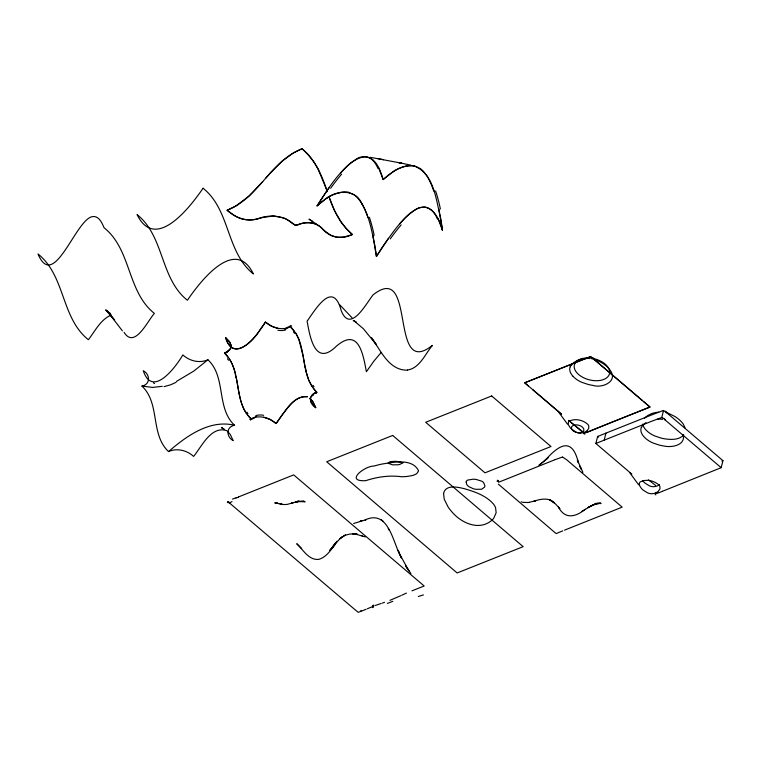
<?xml version="1.0" encoding="UTF-8"?>
<svg xmlns="http://www.w3.org/2000/svg" width="761" height="761" viewBox="0 0 761 761"><rect width="100%" height="100%" fill="white"/><g stroke="black" fill="none" stroke-linecap="round" stroke-linejoin="round"><path stroke-width="1.14" d="M231.382 346.569L231.354 346.978A14.811 8.732 8.7 0 1 228.557 350.241M231.363 346.702L229.461 350.25L224.428 353.18C230.659 358.64 233.713 366.612 235.53 374.507M631.839 474.141L595.853 443.482L597.642 436.443L654.241 413.908A76.718 60.176 71.9 0 0 655.525 413.461L663.288 410.493L665.304 411.653M604.158 440.153L605.946 433.123M595.853 443.482L652.443 420.947A76.718 60.176 71.9 0 0 653.737 420.491L661.756 417.485L663.554 410.455M662.498 491.264L721.162 467.692L722.95 460.662L666.275 412.386M570.227 366.812L571.169 365.175M641.39 427.473L642.332 425.837A27.653 16.523 14.3 0 1 645.927 422.65M325.508 192.99L317.08 205.898A166.678 103.268 68.3 0 1 323.415 200.638C334.431 190.307 355.416 187.644 362.16 204.233M325.87 192.457L329.18 187.71M335.63 542.793L331.72 548.291L336.971 541.242M388.481 238.269L376.438 256.495A166.678 103.268 68.3 0 0 374.612 244.271C371.13 228.167 368.324 210.283 357.194 197.403A18.92 11.729 68.3 0 0 354.245 194.892L348.69 192.438M260.043 329.722L265.418 322.036L271.43 326.136L277.803 328.324M281.427 415.82L276.053 423.506L270.041 419.406L263.667 417.218M259.615 330.312C252.88 342.269 232.124 360.933 225.684 337.874L229.841 342.364L231.363 346.008M281.855 415.23C288.267 407.554 295.601 395.092 307.187 396.7M334.089 544.914L329.76 550.422L335.049 544.41L331.425 548.339M683.749 434.95C679.278 439.906 671.839 439.753 665.723 438.983A27.196 16.247 14.3 0 1 661.062 438.06L655.088 436.072A21.669 12.947 14.3 0 1 653.756 435.473L652.453 434.816A21.489 12.842 14.3 0 1 647.868 431.763L646.013 430.022A18.683 11.168 14.3 0 1 642.769 424.115M265.817 178.074L270.326 172.966M340.519 173.232L341.461 172.167A48.704 24.79 -49.5 0 1 350.735 162.902L357.432 158.374A18.92 9.627 -49.5 0 1 360.714 157.061L364.586 156.566M399.82 223.791L400.762 222.716A48.162 24.637 -49.6 0 1 410.521 212.823M262.697 181.651L248.904 196.205L236.148 205.774M270.983 172.233L282.084 161.17L292.995 153.227M380.995 352.676L373.984 361.009L366.383 371.729C362.94 353.018 358.136 325.299 334.098 348.3C314.084 365.699 309.632 334.383 307.092 321.18C315.625 309.289 332.928 279.515 341.213 310.602C350.288 333.965 366.241 303.316 373.09 294.859C416.961 260.31 388.519 379.967 432.391 345.418C425.161 354.055 419.577 368.381 407.401 370.027M587.34 430.441L588.805 428.215L588.757 425.932A7.743 4.623 14.3 0 0 587.882 424.429C583.183 420.005 575.031 418.084 569.18 421.214A7.21 4.309 14.3 0 0 568.343 422.298L568.372 424.8L570.151 427.634A18.226 10.892 14.3 0 0 571.949 429.413L576.153 432.096A6.897 4.128 14.3 0 0 581.128 433.047L583.249 432.657A14.259 8.523 14.3 0 0 587.292 430.422M423.887 207.116L420.005 207.61A18.92 9.636 -49.6 0 0 416.733 208.923C402.169 217.494 392.857 232.571 383.173 245.927A166.678 84.823 -49.6 0 0 376.429 256.486L372.833 235.235M227.434 431.268L230.307 434.521L233.199 440.629C226.188 437.004 225.874 426.778 234.54 425.256C216.057 407.963 226.407 377.056 207.924 359.763L193.95 370.978L176.457 381.432M207.924 359.763C199.515 363.52 189.479 361.037 182.868 354.911C176 366.697 152.447 398.659 143.268 370.702C150.278 374.326 150.592 384.552 141.927 386.074C160.409 403.378 150.06 434.274 168.542 451.568C186.426 436.167 209.532 419.282 234.54 425.256M541.937 462.973L538.969 465.237L546.978 458.778M543.05 462.032L548.148 457.599L545.276 460.205C559.088 444.643 572.129 436.614 578.379 462.678L577.352 460.063L582.897 472.324M410.607 213.042C414.802 209.675 419.967 206.336 425.599 207.296M324.605 199.791L317.08 205.898A166.678 84.823 -49.6 0 1 323.872 195.377C334.688 178.378 366.507 133.403 380.852 172.661A166.678 84.823 -49.6 0 1 383.135 179.615A166.678 103.268 68.3 0 1 389.423 174.317C396.842 168.904 406.25 163.843 415.696 166.383M324.937 199.553L326.964 198.183M228.262 351.202L227.082 351.905M313.209 394.341L314.388 393.637M392.961 171.862L383.144 179.558L378.693 167.972M327.306 197.965L328.343 197.318M393.304 171.644L394.35 170.997M581.737 511.44L593.209 504.79L587.996 507.501L595.568 504.039L593.704 504.629L600.724 503.164L595.425 503.487L601.009 503.506L597.537 503.306M585.38 509.195C576.201 516.7 565.185 520.048 558.45 507.054L559.839 508.662L555.302 503.753L549.661 499.72M293.565 152.894L302.069 148.699L308.215 154.73L313.599 161.503L318.003 168.771L326.298 188.928M235.587 206.107L227.082 210.302L234.749 215.753M353.627 523.52L366.212 519.658L365.128 519.915C389.156 508.767 393.171 544.296 401.466 557.927L398.06 550.232L399.259 552.933M176.019 382.336L170.702 384.771L164.034 386.655M591.335 430.602L611.996 422.184M662.374 491.321L658.522 492.919M591.088 430.726L587.359 432.258M576.943 360.733L578.417 360.086A23.914 14.297 14.3 0 1 587.302 358.479M401.751 595.245L406.45 593.095M400.809 595.682L389.955 600.334M555.016 459.701L562.255 457.085M554.522 459.901L503.135 480.448M373.86 606.051L367.24 608.81M721.913 461.08L722.95 460.662M360.914 611.349L366.041 609.285M502.384 480.752L498.503 482.255M619.682 419.13L624.296 417.285M632.486 414.022L636.586 412.386M612.51 421.984L619.169 419.33M624.8 417.085L631.972 414.222M637.613 411.977L649.999 407.03L590.698 356.49L524.69 382.802L528.438 385.998M564.481 530.17L622.156 507.149L566.783 459.853L562.522 457.019M562.74 530.864L556.129 533.604L498.341 484.129M238.526 496.933L293.689 474.893L424.181 585.999L411.958 590.85M232.495 499.092L236.005 497.846M360.115 611.663L358.193 612.301L353.285 608.229L227.682 501.461M375.249 605.509L381.204 603.454M168.542 451.568C176.952 447.81 186.987 450.293 193.598 456.419C201.713 446.631 211.197 425.313 226.835 430.726M291.263 503.373L293.09 502.726L287.42 504.362L283.948 504.572L274.74 502.945L277.632 502.812M384.533 602.322L382.336 603.073M291.767 503.192L298.322 501.233L295.125 502.193L299.349 501.271L296.143 501.851L301.404 501.242L304.333 501.461L297.151 501.461L305.142 501.775L303.059 501.071M361.332 520.809L360.257 521.152L362.274 520.524M287.563 327.791L285.889 328.229M253.908 417.751L255.582 417.313M111.496 314.949C100.709 319.259 95.173 330.949 88.39 339.739C60.909 317.822 65.532 275.939 38.05 254.022C53.755 291.634 75.291 220.452 92.033 216.704C98.578 215.144 102.003 222.802 104.048 227.71C131.529 249.627 126.906 291.511 154.388 313.427C147.644 320.647 134.735 349.337 124.081 332.367M338.816 192.752L339.682 192.543M260.081 218.217L262.364 217.646M259.501 218.359C251.51 220.814 242.502 220.509 235.254 216.038M262.945 217.503L273.408 215.934L282.597 217.665M405.689 166.231L404.823 166.431A102.164 63.239 67.8 0 0 394.274 170.845M596.729 503.734L594.893 504.134L597.29 503.611M162.245 386.303L152.695 387.425L141.927 386.074M586.284 432.533L584.6 432.714M657.447 493.195L655.754 493.375M529.19 502.374L535.877 500.643L534.041 501.138C540.748 498.997 548.824 497.237 554.436 502.869L549.889 499.872M523.007 502.336L528.086 502.517M527.868 502.545L529.418 502.336M588.852 358.469L590.165 358.526M407.515 370.179C388.7 370.55 380.814 350.279 371.454 337.76L376.514 344.857L363.444 328.8L354.065 320.847L356.177 322.131L353.247 320.562M365.033 156.585L365.889 156.68M424.324 207.135C432.619 208.019 437.29 216.238 440.153 223.211A166.678 84.823 -49.6 0 1 442.436 230.164L438.831 208.923M662.631 419.311L660.015 419.13A23.914 14.297 14.3 0 0 657.685 419.168M280.971 504.229L282.131 504.381L280.058 504.096M591.478 358.65L592.79 358.859A11.729 7.011 14.3 0 1 594.779 359.344L602.075 362.921A34.15 20.404 14.3 0 1 606.346 366.127L607.288 366.983A25.845 15.448 14.3 0 1 610.332 370.493C618.379 381.642 601.875 388.548 592.771 385.351A27.196 16.247 14.3 0 1 588.11 384.429L582.136 382.441A21.669 12.947 14.3 0 1 580.795 381.841L579.502 381.194A21.489 12.842 14.3 0 1 574.916 378.131L573.062 376.391M370.417 157.318L401.827 163.234L398.174 162.531M399.801 162.844L410.864 165.137M383.525 159.696L377.922 158.602M307.377 396.804C292.186 395.52 284.205 413.48 276.1 423.525C269.413 417.513 259.511 414.831 251.044 418.674C242.54 411.159 240.21 399.763 238.298 389.128M414.193 166.012C434.189 173.755 435.929 199.858 440.609 217.96A166.678 103.268 68.3 0 1 442.436 230.164L437.994 218.521M522.217 502.127L521.218 501.813M365.299 536.924L354.616 533.813L357.461 534.327L353.627 533.803L356.452 534.041L352.628 533.822L355.435 533.765L349.622 534.089L343.839 535.668L345.57 535.069L339.853 538.74L342.545 536.6C333.727 543.126 329.865 556.148 318.707 559.392C308.7 560.467 302.926 549.452 296.733 543.715L301.698 548.519M361.437 535.592L362.417 535.925M416.2 166.545L420.243 168.581A18.92 11.719 68.2 0 1 423.192 171.092L426.645 175.449M283.111 217.865C289.456 218.864 293.489 228.148 300.015 224.01C307.863 221.147 317.09 222.726 322.797 229.08M108.614 312.571L110.383 313.532M583.44 432.267L571.283 422.659M222.64 428.291L221.565 427.615L223.962 429.147M312.6 221.356L308.966 219.149L316.528 224.143M109.451 312.961L106.959 311.373L110.202 313.561L106.283 310.602L110.022 313.77L105.731 309.832L114.635 320.067L107.206 311.116L122.388 330.854M655.602 485.413L648.401 479.81M153.484 382.85L154.559 383.534M661.756 417.485L663.506 418.683M592.353 358.022L590.336 356.871L582.555 359.782A76.718 60.176 71.9 0 1 581.299 360.314L524.69 382.821L561.532 414.212M222.041 427.739L224.229 429.442M380.985 519.525L383.03 521.18M593.314 358.764L642.493 400.647M664.477 419.425L721.162 467.692M598.584 437.242L597.642 436.443M647.183 404.643L649.999 407.03L583.991 433.361L568.714 420.338M539.53 395.444L532.643 389.584M547.492 402.265L561.161 413.908M643.435 401.447L646.241 403.844M539.996 395.834L546.921 401.779M431.763 210.35L432.315 210.835M372.462 159.8L373.014 160.286M568.981 420.69L570.36 421.87M352.067 317.813L339.387 304.438M324.957 231.021L330.778 235.396L336.819 237.327L343.82 237.042L352.372 234.54L346.245 228.509L341.27 222.317M309.936 398.374L312.809 401.627L315.701 407.734L311.344 402.978L310.117 398.564A14.811 8.732 8.7 0 1 312.914 395.301M323.159 229.403L324.595 230.697M310.079 398.422L312.971 401.998L315.786 407.658C309.47 403.939 307.625 394.084 317.042 392.362C300.405 376.685 307.168 350.612 295.239 332.424M291.349 327.515L294.231 331.045M250.131 418.027L247.239 414.498M642.712 480.79L643.102 481.256A18.226 10.892 14.3 0 0 644.9 483.045L649.428 485.86A6.83 4.081 14.3 0 0 654.08 486.669L655.915 486.365A14.04 8.39 14.3 0 0 659.53 484.662M629.623 472.543L638.65 484.814M558.469 411.882L567.487 424.153M313.304 388.148L316.062 391.734M228.167 357.394L225.408 353.808M410.902 573.528L405.642 565.899L408.914 570.931L400.305 555.283M340.861 221.727L334.583 210.73L329.113 197.061M246.231 413.118C235.615 396.938 239.924 375.144 229.318 358.964M312.153 386.578L308.719 380.081L305.941 371.035M427.035 176.057L427.796 177.294A48.162 29.717 68.3 0 1 433.351 190.022M389.347 530.427L388.234 528.419M581.461 469.537L579.739 466.074L581.147 468.938M298.759 339.14L295.953 333.413L290.426 326.869C281.998 330.683 272.077 328.067 265.418 322.036C258.455 333.746 234.978 365.784 225.77 337.808L229.337 341.432L231.344 345.722M298.959 339.634L303.173 356.414M329.19 197.28C333.879 211.244 340.918 224.876 352.4 234.474C341.851 240.038 328.933 237.432 321.599 228.015C314.645 220.966 303.734 221.86 295.354 225.627C285.413 215.582 270.402 213.774 257.599 218.835C246.688 222.117 235.206 217.694 227.092 210.236C258.588 198.136 270.564 160.866 302.06 148.756C315.216 159.648 322.131 175.743 327.23 191.62L326.612 189.831M433.542 189.974L434.008 191.315M368.01 217.636L367.534 216.286A48.704 30.174 68.3 0 0 362.226 204.186M685.09 427.863L683.292 424.124A25.845 15.448 14.3 0 0 680.239 420.605L679.297 419.749A34.15 20.404 14.3 0 0 675.026 416.543L667.73 412.976A11.729 7.011 14.3 0 0 665.742 412.491M683.292 434.892C685.604 445.423 671.573 447.801 663.934 446.013A27.196 16.247 14.3 0 1 659.273 445.09L653.299 443.102A21.669 12.947 14.3 0 1 651.958 442.502L650.665 441.856A21.489 12.842 14.3 0 1 646.079 438.793L644.225 437.052A18.683 11.168 14.3 0 1 641.314 427.444M305.142 367.297L305.275 367.944M236.195 377.599L237.175 382.726M305.018 366.659L304.305 362.816M303.287 357.052L304.191 362.169M237.289 383.363L238.183 388.49M227.434 502.612A22.117 8.114 -43.2 0 1 228.738 501.822M229.185 503.145A31.258 15.772 -50.3 0 1 232.038 501.594M238.507 497.114A96.771 57.484 -57.5 0 1 235.977 498.027M418.312 596.529A87.848 26.197 -6.4 0 1 423.42 594.912M392.828 601.295A122.226 44.956 -3.5 0 1 387.359 603.406M372.433 605.708A37.422 12.395 -7.4 0 1 373.841 605.119M373.47 607.183A38.202 2.901 -17.5 0 1 372.386 607.659M361.228 610.674A39.077 14.801 -40.7 0 1 360.448 610.997M498.617 480.771A43.063 25.864 -60.9 0 1 497.104 481.361M498.55 481.494A44.062 17.722 57.9 0 1 497.294 480.181M663.687 418.189A45.118 33.474 80 0 1 664.667 418.911M655.944 493.233A9.988 3.139 -22.9 0 1 655.554 493.242M655.906 494.84A21.584 8.913 49.2 0 1 655.078 494.431M658.531 492.377A17.303 11.51 -61.4 0 1 657.494 492.709M664.61 419.653A11.729 7.011 14.3 0 1 665.285 419.825M665.475 411.159A45.118 33.474 80 0 1 666.465 411.882M644.586 418.208A27.653 16.523 14.3 0 1 649.97 414.412L651.368 413.718A23.914 14.297 14.3 0 1 658.722 412.177M592.524 357.527A45.118 33.474 80 0 1 593.513 358.25M584.781 432.571A9.988 3.139 -22.9 0 1 584.391 432.581M584.743 434.179A21.584 8.913 49.2 0 1 583.915 433.77M587.378 431.715A17.303 11.51 -61.4 0 1 586.331 432.048M571.15 365.156A27.653 16.523 14.3 0 1 577.019 360.79M573.109 376.381A18.683 11.168 14.3 0 1 570.151 366.783M592.258 358.345A18.102 10.816 14.3 0 1 607.754 376.866A18.102 10.816 14.3 0 1 577.789 373.727A18.102 10.816 14.3 0 1 588.481 357.946M312.638 395.235A22.25 14.63 31.5 0 1 313.551 394.693M314.264 393.228A25.027 17.018 74.8 0 1 316.738 392.695M315.663 392.181A30.297 23.705 83 0 1 316.319 393.142M251.14 419.606A25.027 20.87 -81.2 0 1 254.012 418.217M249.817 419.225A30.297 10.312 56.9 0 1 250.521 420.101M255.258 416.648A22.25 17.855 36.1 0 1 256.628 416.343M255.829 415.63A14.811 10.388 22.2 0 1 263.639 415.287M225.808 353.361A30.297 23.705 83 0 1 225.161 352.391M227.206 352.314A25.027 17.018 74.8 0 1 224.733 352.847M227.444 358.754A26.568 13.279 64 0 1 228.481 360.219M235.33 374.507A80.2 49.455 68.3 0 1 235.996 377.589M247.924 413.518A26.568 17.046 69.6 0 1 247.002 412.196M228.833 350.307A22.25 14.621 31.5 0 1 227.919 350.85M290.331 325.927A25.027 20.87 -81.2 0 1 287.458 327.325M291.653 326.317A30.297 10.312 56.9 0 1 290.949 325.442M286.212 328.895A22.25 17.855 36.1 0 1 284.842 329.19M285.641 329.913A14.811 10.388 22.2 0 1 277.832 330.255M314.027 386.788A26.568 13.279 64 0 1 312.999 385.323M306.15 371.035A80.2 49.455 68.3 0 1 305.475 367.953M293.546 332.024A26.568 17.046 69.6 0 1 294.469 333.347M328.276 197.175A102.164 63.41 66 0 1 338.864 192.885M339.71 192.628A48.162 29.85 68.5 0 1 348.662 192.229M369.389 217.323A102.164 63.781 68.2 0 1 374.155 235.311M372.919 160.39A102.164 51.539 -51.6 0 1 378.046 168.59M365.927 156.614A48.162 24.504 -49.3 0 1 372.395 159.877M330.626 188.271A102.164 51.453 -49.5 0 1 341.613 174.174M435.587 190.963A102.164 65.674 67.8 0 1 440.381 208.999M405.718 166.317A48.704 30.164 68.3 0 1 414.174 165.908M390.241 238.916A102.164 49.275 -49.8 0 1 401.123 224.904M425.665 207.201A48.704 24.799 -49.5 0 1 431.696 210.426M432.277 210.873A102.164 51.995 -50 0 1 437.47 219.006M639.297 483.758L639.716 485.899L641.304 488.296A18.226 10.892 14.3 0 0 643.112 490.074L647.316 492.757A6.897 4.128 14.3 0 0 652.291 493.708L654.412 493.318A14.259 8.523 14.3 0 0 658.455 491.083L659.958 488.876L659.92 486.593A7.743 4.623 14.3 0 0 659.045 485.09C654.346 480.676 646.184 478.736 640.334 481.875A7.21 4.309 14.3 0 0 639.506 482.959L639.297 483.758M443.577 493.518L444.196 499.092L448.067 506.931A57.912 34.606 14.3 0 0 451.692 511.601C460.719 522.588 478.146 530.921 490.893 521.076A34.645 20.709 14.3 0 0 493.708 518.279L496.143 512.762L495.601 507.853A23.039 13.765 14.3 0 0 493.461 504.029C485.994 495.478 474.636 491.673 464.039 488.61C457.542 487.059 445.423 484.329 443.577 493.518M466.151 482.008L466.75 484.453A8.476 5.061 14.3 0 0 469.195 486.84L473.123 488.638A12.633 7.543 14.3 0 0 475.815 489.304L481.627 489.256L484.472 487.192A9.532 5.698 14.3 0 0 484.89 485.68L483.539 482.503A6.202 3.71 14.3 0 0 481.694 481.161L476.234 479.478A15.439 9.227 14.3 0 0 473.228 479.183L467.644 480.077A6.335 3.786 14.3 0 0 466.483 481.142L466.151 482.008M418.521 470.65C417.418 475.549 410.883 475.72 406.85 476.472A36.899 22.05 14.3 0 1 401.494 476.728C389.328 475.111 377.304 476.881 365.718 480.667C344.295 481.894 364.567 465.903 373.984 466.046A110.535 66.064 14.3 0 1 382.079 464.039C393.427 462.308 412.167 458.046 418.521 470.65M402.788 462.783L399.886 464.4A17.674 10.568 14.3 0 1 398.06 464.781L392.514 464.838L388.452 463.335A1.417 0.847 14.3 0 1 388.281 462.821L390.174 461.67L394.778 461.318A29.289 17.503 14.3 0 1 397.204 461.423L402.788 462.783M203.054 188.233C190.697 206.374 155.51 252.623 137.056 214.554C164.528 236.462 159.915 278.345 187.387 300.262C199.743 282.122 234.94 235.881 253.394 273.95C225.912 252.034 230.535 210.15 203.054 188.233M392.686 435.444L326.688 461.756L457.152 572.966L523.149 546.655L392.686 435.444M491.692 395.967L425.684 422.279L484.985 472.828L550.993 446.517L491.692 395.967M573.528 431.145A6.402 3.824 14.3 0 0 583.811 430.612A6.402 3.824 14.3 0 0 575.639 424.847A6.402 3.824 14.3 0 0 573.528 431.145"/></g></svg>
